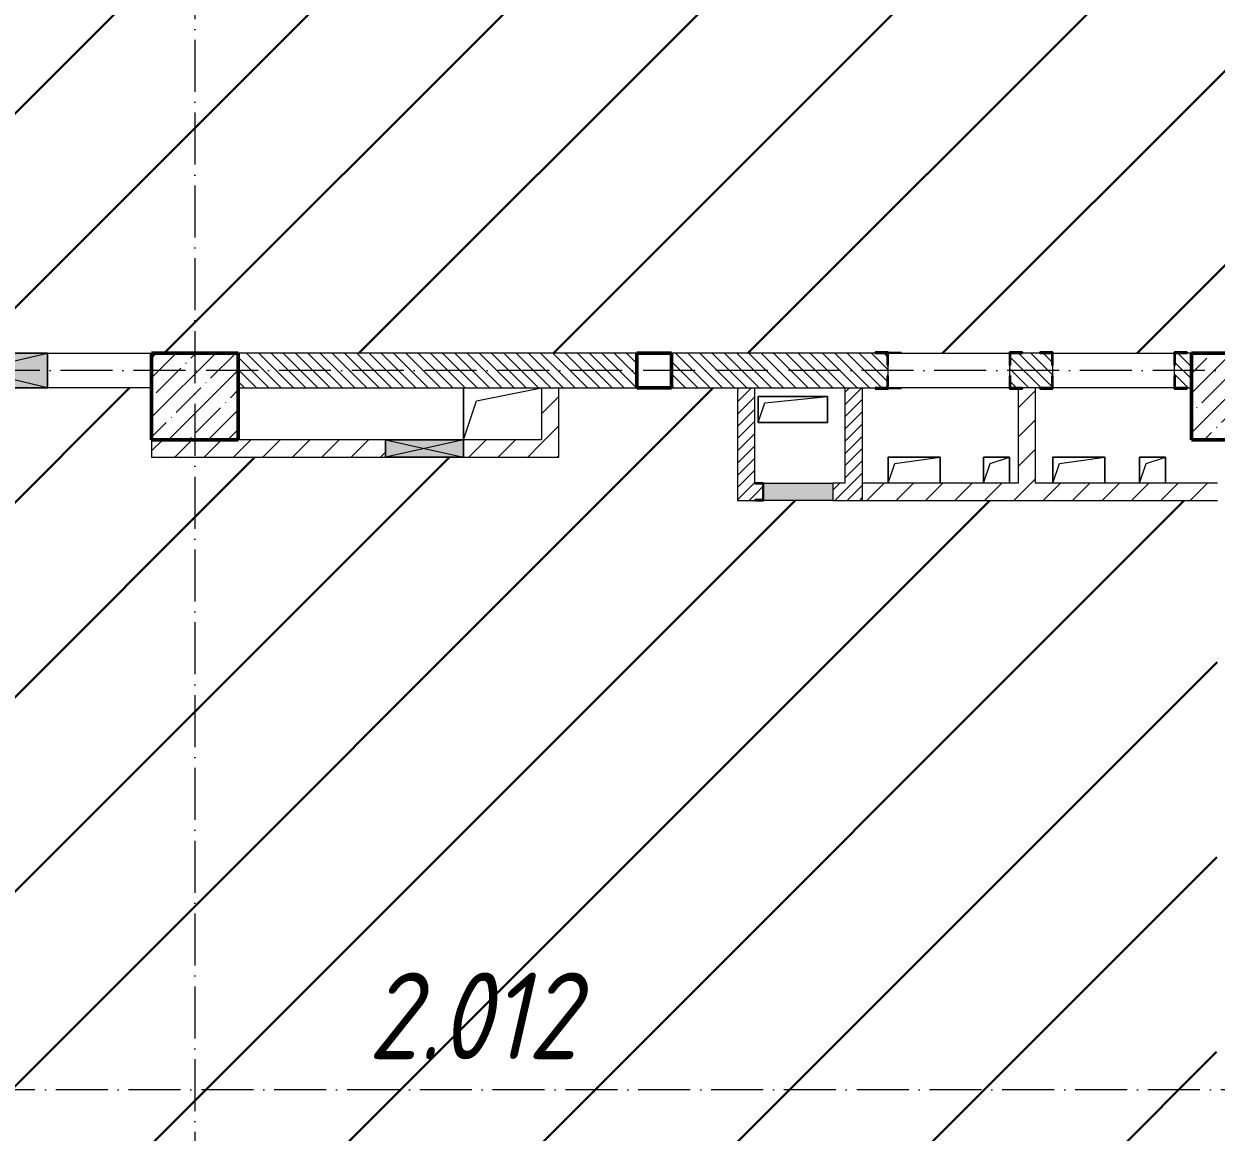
# Model space of a CAD drawing. Header units: millimetres. Extents: x -17017 to 628417, y -109036 to 199237.
# Drawn here: x 536531 to 543410, y 149471 to 155865 of the extents above; entities that cross this region are included whole.
import ezdxf

# ---------------------------------------------------------------- set-up
doc = ezdxf.new("R2010")
doc.units = ezdxf.units.MM
doc.linetypes.add('50_200_ШТРИХ_1Т_ш5_п1_п1_', pattern=[700, 500, -100, 0, -100])
for name, color, linetype, lineweight in [('3.1) ЖБ окна 1.2 м', 102, 'Continuous', 30), ('A-DETL-GENF-OTLN', 7, 'Continuous', 9), ('A-FLOR-____-OTLN', 7, 'Continuous', 9), ('A-GENM-____-MCUT', 7, 'Continuous', 25), ('A-GENM-____-OTLN', 7, 'Continuous', 9), ('A-GENM-____-OTLN-1', 7, 'Continuous', 25), ('A-GLAZ-____-OTLN', 7, 'Continuous', 9), ('A-WALL-____-MCUT', 7, 'Continuous', 13), ('A-WALL-____-PATT-1', 7, 'Continuous', 9), ('A-WALL-FNSH-MCUT-1', 7, 'Continuous', 9), ('I-WALL-____-OTLN', 7, 'Continuous', 9), ('S-COLS-____-MCUT', 7, 'Continuous', 50), ('S-COLS-____-OTLN', 7, 'Continuous', 9), ('S-GRID-____-OTLN-1', 7, '50_200_ШТРИХ_1Т_ш5_п1_п1_', 9), ('Марки помещений', 7, 'Continuous', 9), ('стяжа', 7, 'Continuous', 30)]:
    doc.layers.add(name, color=color, linetype=linetype, lineweight=lineweight)
doc.styles.add('ISOCPEUR_I_2', font='isocpeui.ttf', dxfattribs={"width": 0.85, "height": 2.3})
pattern_1 = [(45, (516567.8, 90784.41), (-35.35534, 35.35534), [])]
pattern_2 = [(45, (516567.8, 90784.41), (-84.85281, 84.85281), [])]
pattern_3 = [(45, (473308.1, 27070.75), (-561.266, 561.266), [])]

# ---------------------------------------------------------------- blocks, each defined once
blk = doc.blocks.new('BSC_Колонна _Прямоугольная - 500х500-V12-АР1_План отверстий 2 этажа в осях 1-64_Ю-ЯЯ')
at = {"layer": 'S-COLS-____-OTLN'}
h = blk.add_hatch(dxfattribs=at)
h.set_pattern_fill('FP_21', color=256, style=0, pattern_type=2)
h.set_pattern_definition([(45, (-26950, -62931.04), (-114.04925, 114.04925), []), (45, (-26835.95, -62931.04), (-114.04925, 114.04925), [201.613, -40.323, 3.353, -36.97])])
h.paths.add_polyline_path([(-250, -250), (250, -250), (250, 250), (-250, 250)], flags=0)
at = {"layer": 'S-COLS-____-MCUT'}
for p, q in [((250, 250), (-250, 250)), ((-250, 250), (-250, -250)), ((250, -250), (250, 250)), ((-250, -250), (250, -250))]:
    blk.add_line(p, q, dxfattribs=at)
blk = doc.blocks.new('BSC_Колонна _Прямоугольная - 500х500-V50-АР1_План отверстий 2 этажа в осях 1-64_Ю-ЯЯ')
at = {"layer": 'S-COLS-____-OTLN'}
h = blk.add_hatch(dxfattribs=at)
h.set_pattern_fill('FP_60', color=256, style=0, pattern_type=2)
h.set_pattern_definition([(45, (-20950, -62931.04), (-114.04925, 114.04925), []), (45, (-20835.95, -62931.04), (-114.04925, 114.04925), [201.613, -40.323, 3.353, -36.97])])
h.paths.add_polyline_path([(-250, -250), (250, -250), (250, 250), (-250, 250)], flags=0)
at = {"layer": 'S-COLS-____-MCUT'}
for p, q in [((250, 250), (-250, 250)), ((-250, 250), (-250, -250)), ((250, -250), (250, 250)), ((-250, -250), (250, -250))]:
    blk.add_line(p, q, dxfattribs=at)
blk = doc.blocks.new('Фахверк_СКБ_Уголок - 200_3960-28268576-АР1_План отверстий 2 этажа в осях 1-64_Ю-ЯЯ')
at = {"layer": 'A-GENM-____-MCUT'}
for p, q in [((200, 156), (125, 156)), ((125, 156), (125, 81)), ((131, 81), (131, 150)), ((131, 150), (200, 150)), ((200, 150), (200, 156)), ((125, 81), (131, 81)), ((131, 19), (125, 19)), ((125, 19), (125, -56)), ((131, -50), (131, 19)), ((125, -56), (200, -56)), ((200, -50), (131, -50)), ((200, -56), (200, -50))]:
    blk.add_line(p, q, dxfattribs=at)
blk = doc.blocks.new('154_Стойка_СКБ_Уголок - СМ-2180_200-28268025-АР1_План отверстий 2 этажа в осях 1-64_Ю-ЯЯ')
at = {"layer": 'A-GENM-____-MCUT'}
for p, q in [((125, 156), (125, 81)), ((200, 156), (125, 156)), ((131, 81), (131, 150)), ((131, 150), (200, 150)), ((200, 150), (200, 156)), ((125, 81), (131, 81)), ((131, 19), (125, 19)), ((125, 19), (125, -56)), ((131, -50), (131, 19)), ((125, -56), (200, -56)), ((200, -50), (131, -50)), ((200, -56), (200, -50))]:
    blk.add_line(p, q, dxfattribs=at)
blk = doc.blocks.new('Фахверк_СКБ_Уголок - 200_3960_зеркало-28268689-АР1_План отверстий 2 этажа в осях 1-64_Ю-ЯЯ')
at = {"layer": 'A-GENM-____-MCUT'}
for p, q in [((200, 156), (125, 156)), ((125, 156), (125, 81)), ((131, 81), (131, 150)), ((131, 150), (200, 150)), ((200, 150), (200, 156)), ((125, 81), (131, 81)), ((131, 19), (125, 19)), ((125, 19), (125, -56)), ((131, -50), (131, 19)), ((125, -56), (200, -56)), ((200, -50), (131, -50)), ((200, -56), (200, -50))]:
    blk.add_line(p, q, dxfattribs=at)
blk = doc.blocks.new('Стойка_Влож_Уголок_Опорный - Уголок-28213941-АР1_План отверстий 2 этажа в осях 1-64_Ю-ЯЯ')
at = {"layer": 'A-GENM-____-OTLN'}
for p, q in [((-212, -6), (-212, 0)), ((0, 0), (0, -6)), ((-212, -75), (-212, -6)), ((-212, -6), (-206, -6)), ((-6, -6), (0, -6)), ((0, -6), (0, -75)), ((-212, -75), (-206, -75)), ((-6, -75), (0, -75))]:
    blk.add_line(p, q, dxfattribs=at)
blk = doc.blocks.new('AR_Отверстие Ниша - Лючок-32403922-АР1_План отверстий 2 этажа в осях 1-64_Ю-ЯЯ')
at = {"layer": 'A-GLAZ-____-OTLN'}
blk.add_hatch(color=256, dxfattribs=at).paths.add_polyline_path([(-200, 50), (-200, -50), (200, -50), (200, 50)], flags=0)
for p, q in [((-200, 50), (200, 50)), ((-200, -50), (-200, 50)), ((200, -50), (-200, -50))]:
    blk.add_line(p, q, dxfattribs=at)
blk = doc.blocks.new('154_Фахверк_СКБ_Швеллер - Тип_100_3960_зеркало-29769493-АР1_План отверстий 2 этажа в осях 1-64_Ю-ЯЯ')
at = {"layer": 'A-GENM-____-MCUT'}
for p, q in [((175, 50), (125, 50)), ((125, 50), (125, -50)), ((128, 47), (175, 47)), ((128, -47), (128, 47)), ((175, 47), (175, 50)), ((125, -50), (175, -50)), ((175, -47), (128, -47)), ((175, -50), (175, -47))]:
    blk.add_line(p, q, dxfattribs=at)
blk = doc.blocks.new('AR_Отверстие прямоугольное _в плите_ - AR_Отверстие прямоугольное _в плите_-30229441-АР1_План отверстий 2 этажа в осях 1-64_Ю-ЯЯ')
at = {"layer": 'A-GENM-____-OTLN'}
for p, q in [((150, 75), (-150, 75)), ((-150, 75), (-150, -75)), ((-112.5, 37.5), (150, 75)), ((150, -75), (150, 75)), ((-150, -75), (-112.5, 37.5))]:
    blk.add_line(p, q, dxfattribs=at)
blk = doc.blocks.new('AR_Отверстие прямоугольное _в плите_ - AR_Отверстие прямоугольное _в плите_-30423627-АР1_План отверстий 2 этажа в осях 1-64_Ю-ЯЯ')
at = {"layer": 'A-GENM-____-OTLN'}
for p, q in [((75, 75), (-75, 75)), ((-75, 75), (-75, -75)), ((-37.5, 37.5), (75, 75)), ((75, -75), (75, 75)), ((-75, -75), (-37.5, 37.5))]:
    blk.add_line(p, q, dxfattribs=at)
blk = doc.blocks.new('AR_Отверстие прямоугольное _в плите_ - AR_Отверстие прямоугольное _в плите_-V155-АР1_План отверстий 2 этажа в осях 1-64_Ю-ЯЯ')
at = {"layer": 'A-GENM-____-OTLN'}
for p, q in [((200, 75), (-200, 75)), ((-200, 75), (-200, -75)), ((-162.5, 37.5), (200, 75)), ((200, -75), (200, 75)), ((-200, -75), (-162.5, 37.5)), ((-200, -75), (200, -75))]:
    blk.add_line(p, q, dxfattribs=at)
blk = doc.blocks.new('AR_Отверстие прямоугольное _в плите_ - AR_Отверстие прямоугольное _в плите_-V196-АР1_План отверстий 2 этажа в осях 1-64_Ю-ЯЯ')
at = {"layer": 'A-GENM-____-OTLN'}
for p, q in [((-225, 150), (-225, -150)), ((-150, 75), (225, 150)), ((-225, -150), (-150, 75))]:
    blk.add_line(p, q, dxfattribs=at)
blk = doc.blocks.new('BSC_Колонна _Прямоугольная1 - 200х200 _металл_-35201446-АР1_План отверстий 2 этажа в осях 1-64_Ю-ЯЯ')
at = {"layer": 'S-COLS-____-MCUT'}
for p, q in [((100, 100), (-100, 100)), ((-100, 100), (-100, -100)), ((100, -100), (100, 100)), ((-100, -100), (100, -100))]:
    blk.add_line(p, q, dxfattribs=at)
blk = doc.blocks.new('AR_Отверстие прямоугольное _в стене_ - AR_Отверстие прямоугольное _в стене__ОВ-36815002-АР1_План отверстий 2 этажа в осях 1-64_Ю-ЯЯ')
at = {"layer": 'A-GLAZ-____-OTLN'}
blk.add_hatch(color=256, dxfattribs=at).paths.add_polyline_path([(225, -50), (225, 50), (-225, 50), (-225, -50)], flags=0)
at = {"layer": 'A-DETL-GENF-OTLN'}
for p, q in [((-225, -50), (-225, 50)), ((-225, 50), (225, 50)), ((225, 50), (-225, -50)), ((-225, 50), (225, -50)), ((225, 50), (-225, 50)), ((-225, 50), (-225, -50)), ((225, 50), (225, -50)), ((225, -50), (225, 50)), ((225, -50), (-225, -50)), ((-225, -50), (225, -50))]:
    blk.add_line(p, q, dxfattribs=at)
blk = doc.blocks.new('AR_Отверстие прямоугольное _в стене_ - AR_Отверстие прямоугольное _в стене__ОВ-36798040-АР1_План отверстий 2 этажа в осях 1-64_Ю-ЯЯ')
at = {"layer": 'A-GLAZ-____-OTLN'}
blk.add_hatch(color=256, dxfattribs=at).paths.add_polyline_path([(425, -100), (425, 100), (-425, 100), (-425, -100)], flags=0)
at = {"layer": 'A-DETL-GENF-OTLN'}
for p, q in [((-425, -100), (-425, 100)), ((-425, 100), (425, 100)), ((425, 100), (-425, -100)), ((-425, 100), (425, -100)), ((425, 100), (-425, 100)), ((-425, 100), (-425, -100)), ((425, 100), (425, -100)), ((425, -100), (425, 100)), ((425, -100), (-425, -100)), ((-425, -100), (425, -100))]:
    blk.add_line(p, q, dxfattribs=at)
blk = doc.blocks.new('2этаж')
at = {"layer": 'S-GRID-____-OTLN-1', "color": 251, "ltscale": 0.6, "true_color": 0x636466}
for p, q in [((5358.3, 549630.9), (5358.3, 511907.5)), ((88482.7, 522097), (-20260.4, 522097)), ((59888.4, 517947), (-20260.4, 517947))]:
    blk.add_line(p, q, dxfattribs=at)

msp = doc.modelspace()

# ---------------------------------------------------------------- hatches: boundary and pattern name
at = {"layer": 'A-WALL-____-PATT-1'}
h = msp.add_hatch(dxfattribs=at)
h.set_pattern_fill('FP_6', color=256, style=0, pattern_type=2)
h.set_pattern_definition([(135, (516567.8, 90784.41), (-35.35534, -35.35534), [])])
h.paths.add_polyline_path([(543173.8, 153765.5), (543267.8, 153765.5), (543267.8, 153965.5), (543173.8, 153965.5), (543173.8, 153896.5), (543167.8, 153896.5), (543167.8, 153834.5), (543173.8, 153834.5)], flags=0)
h.paths.add_polyline_path([(540267.8, 153765.5), (541511.8, 153765.5), (541511.8, 153834.5), (541517.8, 153834.5), (541517.8, 153896.5), (541511.8, 153896.5), (541511.8, 153965.5), (540267.8, 153965.5), (540267.8, 153791.8)], flags=0)
h.paths.add_polyline_path([(540067.8, 153765.5), (540067.8, 153965.5), (537767.8, 153965.5), (537767.8, 153765.5), (539530.1, 153765.5)], flags=0)
h.paths.add_polyline_path([(542267.8, 153765.5), (542461.8, 153765.5), (542461.8, 153834.5), (542467.8, 153834.5), (542467.8, 153896.5), (542461.8, 153896.5), (542461.8, 153965.5), (542223.8, 153965.5), (542223.8, 153896.5), (542217.8, 153896.5), (542217.8, 153834.5), (542223.8, 153834.5), (542223.8, 153765.5)], flags=0)
h = msp.add_hatch(dxfattribs=at)
h.set_pattern_fill('FP_4', color=256, style=0, pattern_type=2)
h.set_pattern_definition(pattern_2)
h.paths.add_polyline_path([(539530.1, 153365.5), (539617.8, 153365.5), (539617.8, 153765.5), (539517.8, 153765.5), (539517.8, 153365.5)], flags=0)
h = msp.add_hatch(dxfattribs=at)
h.set_pattern_fill('FP_5', color=256, style=0, pattern_type=2)
h.set_pattern_definition(pattern_1)
h.paths.add_polyline_path([(540747.8, 153115.5), (540747.8, 153765.5), (540647.8, 153765.5), (540647.8, 153115.5)], flags=0)
h = msp.add_hatch(dxfattribs=at)
h.set_pattern_fill('FP_5', color=256, style=0, pattern_type=2)
h.set_pattern_definition(pattern_1)
h.paths.add_polyline_path([(541297.6, 153115.5), (541367.8, 153115.5), (541367.8, 153765.5), (541267.8, 153765.5), (541267.8, 153115.5)], flags=0)
h = msp.add_hatch(dxfattribs=at)
h.set_pattern_fill('FP_4', color=256, style=0, pattern_type=2)
h.set_pattern_definition(pattern_2)
h.paths.add_polyline_path([(542292.8, 153215.5), (542367.8, 153215.5), (542367.8, 153765.5), (542292.8, 153765.5), (542292.8, 153759.5), (542267.8, 153759.5), (542267.8, 153215.5)], flags=0)
h = msp.add_hatch(dxfattribs=at)
h.set_pattern_fill('FP_4', color=256, style=0, pattern_type=2)
h.set_pattern_definition(pattern_2)
h.paths.add_polyline_path([(539517.8, 153365.5), (539517.8, 153465.5), (539067.8, 153465.5), (539067.8, 153365.5)], flags=0)
h.paths.add_polyline_path([(538617.8, 153365.5), (538617.8, 153465.5), (537267.8, 153465.5), (537267.8, 153365.5), (537767.8, 153365.5)], flags=0)
h = msp.add_hatch(dxfattribs=at)
h.set_pattern_fill('FP_5', color=256, style=0, pattern_type=2)
h.set_pattern_definition(pattern_1)
h.paths.add_polyline_path([(541267.8, 153115.5), (541267.8, 153215.5), (541197.8, 153215.5), (541197.8, 153115.5)], flags=0)
h.paths.add_polyline_path([(540747.8, 153118.5), (540794.8, 153118.5), (540794.8, 153212.5), (540747.8, 153212.5), (540747.8, 153165.5)], flags=0)
h = msp.add_hatch(dxfattribs=at)
h.set_pattern_fill('FP_4', color=256, style=0, pattern_type=2)
h.set_pattern_definition(pattern_2)
h.paths.add_polyline_path([(543417.8, 153115.5), (543417.8, 153215.5), (541367.8, 153215.5), (541367.8, 153115.5), (543065.1, 153115.5)], flags=0)
at = {"layer": 'стяжа'}
h = msp.add_hatch(dxfattribs=at)
h.set_pattern_fill('ANSI31', color=5, scale=250)
h.set_pattern_definition(pattern_3)
h.paths.add_polyline_path([(522117.8, 167415.5), (523943.5, 167415.5), (523943.5, 157815.5), (522117.8, 157815.5)])
h.paths.add_polyline_path([(519017.8, 157815.5), (524167.8, 157815.5), (524167.8, 152815.5), (519017.8, 152815.5)])
h.paths.add_polyline_path([(561767.8, 158315.5), (524167.8, 158315.5), (524167.8, 153965.5), (561767.8, 153965.5)])
h = msp.add_hatch(dxfattribs=at)
h.set_pattern_fill('ANSI31', color=5, scale=250)
h.set_pattern_definition(pattern_3)
h.paths.add_polyline_path([(518817.8, 155190.5), (518811.8, 155190.5), (518811.8, 155265.5), (518811.8, 155271.5), (518811.8, 155340.5), (518817.8, 155565.5), (518817.8, 155865.5), (518817.8, 156340.5), (518811.8, 156340.5), (518811.8, 156409.5), (518811.8, 156415.5), (518811.8, 156490.5), (518817.8, 157865.5), (518517.8, 157865.5), (518017.8, 157865.5), (518017.8, 157965.5), (518017.8, 158215.5), (517918.9, 158215.5), (517918.9, 158015.5), (517818.9, 158015.5), (517818.9, 158215.5), (514617.8, 158215.5), (514617.8, 157965.5), (514467.8, 157965.5), (514467.8, 157665.5), (514373.8, 157665.5), (514373.8, 157565.5), (514367.8, 155765.5), (514373.8, 155765.5), (514373.8, 155690.5), (514370.6, 155165.5), (514467.8, 155165.5), (514467.8, 154965.5), (514367.8, 154965.5), (514367.8, 154690.5), (514373.8, 154690.5), (514373.8, 154615.5), (514367.8, 152815.5), (514617.8, 152815.5), (518817.8, 152815.5)])
h.paths.add_polyline_path([(521467.8, 150165.5), (521467.8, 151065.5), (521467.8, 151365.5), (521467.8, 151665.5), (521467.8, 152615.5), (521092.8, 152615.5), (521092.8, 152609.5), (521017.8, 152609.5), (519317.8, 152611), (519317.8, 152609.5), (519242.8, 152609.5), (514617.8, 152615.5), (514617.8, 152315.5), (514468.8, 152315.5), (514467.8, 152315.1), (514467.8, 152115.1), (514367.8, 152115.1), (514367.8, 151840.5), (514373.8, 151840.5), (514373.8, 151765.5), (514367.8, 149965.5), (514617.8, 149965.5), (514617.8, 149465.5), (514468.8, 149465.5), (514467.8, 149465.1), (514467.8, 149265.1), (514367.8, 149265.1), (514367.8, 148840.5), (514373.8, 148840.5), (514373.8, 148765.5), (514367.8, 146965.5), (514373.8, 146965.5), (514373.8, 146890.5), (514367.8, 146465.5), (514617.8, 146465.5), (514617.8, 146215.5), (518967.8, 146215.5), (518967.8, 148815.5), (518967.8, 148865.5), (519067.8, 148865.5), (519067.8, 148815.5), (519067.8, 146215.5), (521717.8, 146215.5), (521717.8, 148665.5), (521467.8, 148665.5), (521467.8, 148765.5), (521467.8, 148815.5), (521467.8, 149315.5)])
h.paths.add_polyline_path([(534417.8, 149890.5), (534411.8, 149890.5), (534411.8, 149965.5), (534417.8, 153465.5), (534267.8, 153465.5), (534267.8, 153765.5), (534142.8, 153765.5), (534142.8, 153759.5), (534067.8, 153759.5), (532992.8, 153765.1), (532992.8, 153759.5), (532923.8, 153759.5), (532917.8, 153759.5), (532842.8, 153759.5), (532477.8, 153761.5), (532477.8, 153565.5), (532477.8, 153365.5), (532477.8, 153165.5), (532477.8, 152265.5), (532477.8, 152215.5), (532477.8, 150495.5), (533167.8, 150495.5), (533217.8, 150495.5), (533217.8, 150395.5), (533167.8, 150395.5), (530667.8, 150395.5), (530317.8, 150395.5), (530317.8, 149040.5), (530317.8, 148840.5), (530317.8, 148295.5), (530317.8, 148245.5), (530317.8, 147319.5), (530323.8, 147319.5), (530323.8, 146971.5), (530317.8, 146215.5), (532842.8, 146215.5), (532842.8, 146221.5), (532917.8, 146221.5), (533917.8, 146215.5), (533917.8, 146221.5), (533992.8, 146221.5), (534067.8, 146219.8), (534067.8, 146315.5), (534267.8, 146315.5), (534267.8, 146465.5), (534417.8, 146465.5)])
h.paths.add_polyline_path([(531937.8, 148515.5), (531937.8, 148315.5), (531737.8, 148315.5), (531737.8, 148515.5)], flags=16)
h.paths.add_polyline_path([(531572.8, 149240.5), (531552.8, 149240.5), (531552.8, 149390.5), (530352.8, 149390.5), (530352.8, 149410.5), (531552.8, 149410.5), (531552.8, 149560.5), (531572.8, 149560.5)], flags=16)
h.paths.add_polyline_path([(531572.8, 148590.5), (531572.8, 148270.5), (531552.8, 148270.5), (531552.8, 148420.5), (530352.8, 148420.5), (530352.8, 148440.5), (531552.8, 148440.5), (531552.8, 148590.5)], flags=16)
h.paths.add_polyline_path([(531572.8, 150210.5), (531552.8, 150210.5), (531552.8, 150360.5), (531572.8, 150360.5)], flags=16)
h.paths.add_polyline_path([(531572.8, 147620.5), (531572.8, 147300.5), (531552.8, 147300.5), (531552.8, 147450.5), (530352.8, 147450.5), (530352.8, 147470.5), (531552.8, 147470.5), (531552.8, 147620.5)], flags=16)
h.paths.add_polyline_path([(531572.8, 146650.5), (531572.8, 146250.5), (531552.8, 146250.5), (531552.8, 146650.5)], flags=16)
h.paths.add_polyline_path([(532747.8, 153365.5), (532547.8, 153365.5), (532547.8, 153565.5), (532747.8, 153565.5)], flags=16)
h.paths.add_polyline_path([(532047.8, 153265.5), (531647.8, 153265.5), (531647.8, 153365.5), (531647.8, 153759.5), (531547.8, 153759.5), (531541.8, 153759.5), (531472.8, 153759.5), (530622.8, 153765), (530622.8, 153759.5), (530553.8, 153759.5), (530547.8, 153759.5), (530472.8, 153759.5), (530317.8, 153761), (530317.8, 150945.5), (530667.8, 150945.5), (530717.8, 150945.5), (531217.8, 150945.5), (532047.8, 150945.5)], flags=17)
h.paths.add_polyline_path([(541197.8, 153115.5), (540797.8, 153115.5), (540747.8, 153115.5), (540647.8, 153115.5), (540647.8, 153765.5), (540267.8, 153765.5), (540067.8, 153765.5), (539617.8, 153765.5), (539617.8, 153365.5), (539067.8, 153365.5), (538617.8, 153365.5), (537267.8, 153365.5), (537267.8, 153465.5), (537267.8, 153765.5), (536667.8, 153765.5), (535817.8, 153765.5), (535642.8, 153765.5), (535642.8, 153759.5), (535573.8, 153759.5), (535567.8, 153759.5), (535492.8, 153759.5), (535267.8, 153761.3), (535267.8, 153265.5), (534617.8, 153265.5), (534617.8, 149965.5), (534623.8, 149965.5), (534623.8, 149890.5), (534617.8, 146465.5), (534767.8, 146465.5), (534767.8, 146315.5), (534967.8, 146315.5), (534967.8, 146215.5), (535042.8, 146215.5), (535042.8, 146221.5), (535117.8, 146221.5), (536917.8, 146215.5), (536917.8, 146221.5), (536992.8, 146221.5), (537267.8, 146215.5), (537267.8, 146465.5), (537767.8, 146465.5), (537767.8, 146315.5), (537967.8, 146315.5), (537967.8, 146215.5), (538042.8, 146215.5), (538042.8, 146221.5), (538117.8, 146221.5), (539917.8, 146215.5), (539917.8, 146221.5), (539992.8, 146221.5), (541042.8, 146215.5), (541042.8, 146221.5), (541117.8, 146221.5), (542917.8, 146215.5), (542917.8, 146221.5), (542992.8, 146221.5), (543067.8, 146219.8), (543067.8, 146315.5), (543267.8, 146315.5), (543267.8, 146465.5), (543417.8, 146465.5), (543417.8, 149890.5), (543411.8, 149890.5), (543411.8, 149965.5), (543417.2, 153115.5)])
h.paths.add_polyline_path([(551717.8, 153365.5), (551717.8, 153759.5), (551617.8, 153759.5), (551611.8, 153759.5), (551542.8, 153759.5), (550792.8, 153764.9), (550792.8, 153759.5), (550723.8, 153759.5), (550717.8, 153759.5), (550642.8, 153759.5), (550567.8, 153760.1), (550567.8, 153365.5), (549167.8, 153365.5), (549167.8, 153765.5), (548942.8, 153765.5), (548942.8, 153759.5), (548867.8, 153759.5), (548861.8, 153759.5), (548792.8, 153759.5), (548417.8, 153765.5), (547567.8, 153765.5), (547167.8, 153765.5), (547167.8, 153759.5), (547092.8, 153759.5), (546767.8, 153765.5), (546767.8, 153465.5), (546767.8, 153065.5), (543617.8, 153065.5), (543617.8, 149965.5), (543623.8, 149965.5), (543623.8, 149890.5), (543617.8, 146465.5), (543767.8, 146465.5), (543767.8, 146315.5), (543967.8, 146315.5), (543967.8, 146215.5), (544042.8, 146215.5), (544042.8, 146221.5), (544117.8, 146221.5), (545917.8, 146215.5), (545917.8, 146221.5), (545992.8, 146221.5), (546267.8, 146215.5), (546267.8, 146465.5), (546767.8, 146465.5), (546767.8, 146315.5), (546967.8, 146315.5), (546967.8, 146215.5), (547042.8, 146215.5), (547042.8, 146221.5), (547117.8, 146221.5), (548917.8, 146215.5), (548917.8, 146221.5), (548992.8, 146221.5), (550042.8, 146215.5), (550042.8, 146221.5), (550117.8, 146221.5), (551917.8, 146215.5), (551917.8, 146221.5), (551992.8, 146221.5), (552067.8, 146219.8), (552067.8, 146315.5), (552267.8, 146315.5), (552267.8, 146465.5), (552567.8, 146465.5), (552567.8, 149890.5), (552561.8, 149890.5), (552561.8, 149965.5), (552567.6, 153365.5)])
h.paths.add_polyline_path([(561567.8, 153465.5), (561267.8, 153465.5), (561267.8, 153715.5), (560867.8, 153715.5), (559067.8, 153715.5), (558617.8, 153715.5), (558617.8, 153315.5), (558517.8, 153315.5), (558467.8, 153315.5), (558017.8, 153315.5), (557467.8, 153315.5), (557467.8, 153715.5), (556767.8, 153715.5), (556767.8, 153315.5), (556617.8, 153315.5), (556567.8, 153315.5), (556167.8, 153315.5), (555267.8, 153315.5), (555267.8, 153465.5), (555267.8, 153765.5), (554942.8, 153765.5), (554942.8, 153759.5), (554867.8, 153759.5), (554861.8, 153759.5), (554792.8, 153759.5), (554442.8, 153765.5), (553592.8, 153765.5), (553167.8, 153765.5), (553167.8, 153759.5), (553092.8, 153759.5), (552767.8, 153765.5), (552767.8, 153465.5), (552767.8, 149965.5), (552773.8, 149965.5), (552773.8, 149890.5), (552767.8, 146465.5), (552767.8, 146315.5), (552967.8, 146315.5), (552967.8, 146215.5), (553042.8, 146215.5), (553042.8, 146221.5), (553117.8, 146221.5), (554917.8, 146215.5), (554917.8, 146221.5), (554992.8, 146221.5), (555267.8, 146215.5), (555267.8, 146465.5), (555767.8, 146465.5), (555767.8, 146315.5), (555967.8, 146315.5), (555967.8, 146215.5), (556042.8, 146215.5), (556042.8, 146221.5), (556117.8, 146221.5), (557917.8, 146215.5), (557917.8, 146221.5), (557992.8, 146221.5), (559042.8, 146215.5), (559042.8, 146221.5), (559117.8, 146221.5), (560917.8, 146215.5), (560917.8, 146221.5), (560992.8, 146221.5), (561067.8, 146219.8), (561067.8, 146315.5), (561267.8, 146315.5), (561267.8, 146465.5), (561567.8, 146465.5), (561567.8, 149890.5), (561561.8, 149890.5), (561561.8, 149965.5)])
h.paths.add_polyline_path([(570417.8, 151965.5), (570417.8, 152065.5), (570417.8, 152115.5), (570417.8, 152565.5), (570417.8, 153115.5), (566817.8, 153115.5), (566417.8, 153115.5), (566367.8, 153115.5), (566217.8, 153115.5), (566217.8, 153765.5), (565317.8, 153765.5), (565317.8, 153465.5), (564817.8, 153465.5), (564817.8, 153765.5), (564492.8, 153765.5), (564492.8, 153759.5), (564417.8, 153759.5), (564411.8, 153759.5), (564342.8, 153759.5), (564002.8, 153765.5), (563152.8, 153765.5), (562717.8, 153765.5), (562717.8, 153759.5), (562642.8, 153759.5), (562317.8, 153765.5), (562317.8, 153465.5), (562067.8, 153465.5), (562067.8, 146465.5), (562317.8, 146465.5), (562317.8, 146315.5), (562517.8, 146315.5), (562517.8, 146215.5), (562592.8, 146215.5), (562592.8, 146221.5), (562667.8, 146221.5), (564467.8, 146215.5), (564467.8, 146221.5), (564542.8, 146221.5), (564817.8, 146215.5), (564817.8, 146465.5), (565317.8, 146465.5), (565317.8, 146315.5), (565517.8, 146315.5), (565517.8, 146215.5), (565592.8, 146215.5), (565592.8, 146221.5), (565667.8, 146221.5), (567467.8, 146215.5), (567467.8, 146221.5), (567542.8, 146221.5), (568592.8, 146215.5), (568592.8, 146221.5), (568667.8, 146221.5), (570467.8, 146215.5), (570467.8, 146221.5), (570542.8, 146221.5), (570617.8, 146219.8), (570617.8, 146315.5), (570817.8, 146315.5), (570817.8, 146465.5), (570967.8, 146465.5), (570967.8, 149890.5), (570961.8, 149890.5), (570961.8, 149965.5), (570965.2, 151965.5)])
h.paths.add_polyline_path([(579817.8, 153015.5), (579817.8, 153265.5), (579817.8, 153465.5), (579817.8, 153765.5), (578992.8, 153765.5), (578992.8, 153759.5), (578917.8, 153759.5), (577192.8, 153765.2), (577192.8, 153759.5), (577123.8, 153759.5), (577117.8, 153759.5), (577042.8, 153759.5), (576317.8, 153762), (576317.8, 153265.5), (576217.8, 153265.5), (576167.8, 153265.5), (575717.8, 153265.5), (573817.8, 153265.5), (573817.8, 153465.5), (573817.8, 153765.5), (573492.8, 153765.5), (573492.8, 153759.5), (573417.8, 153759.5), (573411.8, 153759.5), (573342.8, 153759.5), (572917.8, 153765.5), (572067.8, 153765.5), (571717.8, 153765.5), (571717.8, 153759.5), (571642.8, 153759.5), (571317.8, 153765.5), (571317.8, 153465.5), (571167.8, 153465.5), (571167.8, 149965.5), (571173.8, 149965.5), (571173.8, 149890.5), (571167.8, 146465.5), (571317.8, 146465.5), (571317.8, 146315.5), (571517.8, 146315.5), (571517.8, 146215.5), (571592.8, 146215.5), (571592.8, 146221.5), (571667.8, 146221.5), (573467.8, 146215.5), (573467.8, 146221.5), (573542.8, 146221.5), (573617.8, 146219.8), (573617.8, 146315.5), (573817.8, 146315.5), (573817.8, 146465.5), (574317.8, 146465.5), (574317.8, 146315.5), (574517.8, 146315.5), (574517.8, 146215.5), (574592.8, 146215.5), (574592.8, 146221.5), (574667.8, 146221.5), (576467.8, 146215.5), (576467.8, 146221.5), (576542.8, 146221.5), (577592.8, 146215.5), (577592.8, 146221.5), (577667.8, 146221.5), (579467.8, 146215.5), (579467.8, 146221.5), (579542.8, 146221.5), (579817.8, 146215.5), (579817.8, 146465.5)])
h.paths.add_polyline_path([(582797.8, 153326.5), (582791.8, 153326.5), (582791.8, 153674.5), (582797.8, 153765.5), (582142.8, 153765.5), (582142.8, 153759.5), (582067.8, 153759.5), (582061.8, 153759.5), (581992.8, 153759.5), (581892.8, 153765.5), (581642.8, 153765.5), (580992.8, 153765.5), (580992.8, 153759.5), (580923.8, 153759.5), (580917.8, 153759.5), (580842.8, 153759.5), (580517.8, 153763.2), (580517.8, 153265.5), (580517.8, 153065.5), (580517.8, 153015.5), (580517.8, 152615.5), (580517.8, 152265.5), (580067.8, 152265.5), (580067.8, 148165.5), (580467.8, 148165.5), (580467.8, 148065.5), (580467.8, 147565.5), (580467.8, 147465.5), (580067.8, 147465.5), (580067.8, 146465.5), (580317.8, 146465.5), (580317.8, 146415.5), (580417.8, 146415.5), (580417.8, 146215.5), (580492.8, 146215.5), (580492.8, 146221.5), (580567.8, 146221.5), (581567.8, 146215.5), (581567.8, 146221.5), (581642.8, 146221.5), (582797.8, 146215.5), (582797.8, 146291.5), (582791.8, 146291.5), (582791.8, 146639.5), (582797.8, 148145.5), (582797.8, 148345.5), (582797.8, 148765.5), (582797.8, 148815.5), (582797.8, 149781.5), (582791.8, 149781.5), (582791.8, 150229.5), (582797.4, 150611.5), (582791.8, 150611.5), (582791.8, 151159.5), (582797.8, 151365.5), (581897.8, 151365.5), (581647.8, 151365.5), (581517.8, 151365.5), (581467.8, 151365.5), (581467.8, 151465.5), (581517.8, 151465.5), (581647.8, 151465.5), (581897.8, 151465.5), (582797.8, 151465.5)])
h.paths.add_polyline_path([(581562.8, 151330.5), (581562.8, 151230.5), (581542.8, 151230.5), (581542.8, 151330.5)], flags=16)
h.paths.add_polyline_path([(580867.8, 153065.5), (580667.8, 153065.5), (580667.8, 153265.5), (580867.8, 153265.5)], flags=16)
h.paths.add_polyline_path([(581562.8, 150580.5), (581562.8, 150480.5), (582762.8, 150480.5), (582762.8, 150460.5), (581562.8, 150460.5), (581562.8, 150360.5), (581542.8, 150360.5), (581542.8, 150580.5)], flags=16)
h.paths.add_polyline_path([(581562.8, 149710.5), (581562.8, 149610.5), (582762.8, 149610.5), (582762.8, 149590.5), (581562.8, 149590.5), (581562.8, 149490.5), (581542.8, 149490.5), (581542.8, 149710.5)], flags=16)
h.paths.add_polyline_path([(581562.8, 148840.5), (581562.8, 148740.5), (582762.8, 148740.5), (582762.8, 148720.5), (581542.8, 148720.5), (581542.8, 148840.5)], flags=16)
h.paths.add_polyline_path([(582367.8, 148345.2), (582567.8, 148345.2), (582567.8, 148145.2), (582367.8, 148145.2)], flags=16)

# ---------------------------------------------------------------- linework, layer by layer
at = {"layer": 'A-FLOR-____-OTLN'}
for p, q in [((539067.8, 153465.5), (539067.8, 153765.5)), ((540767.8, 153715.5), (541167.8, 153715.5)), ((540767.8, 153565.5), (540767.8, 153715.5)), ((541167.8, 153715.5), (541167.8, 153565.5)), ((541167.8, 153565.5), (540767.8, 153565.5)), ((541517.8, 153365.5), (541817.8, 153365.5)), ((541517.8, 153215.5), (541517.8, 153365.5)), ((541817.8, 153365.5), (541817.8, 153215.5)), ((542067.8, 153365.5), (542217.8, 153365.5)), ((542067.8, 153215.5), (542067.8, 153365.5)), ((542217.8, 153365.5), (542217.8, 153215.5)), ((542467.8, 153365.5), (542767.8, 153365.5)), ((542467.8, 153215.5), (542467.8, 153365.5)), ((542767.8, 153365.5), (542767.8, 153215.5)), ((542967.8, 153365.5), (543117.8, 153365.5)), ((542967.8, 153215.5), (542967.8, 153365.5)), ((543117.8, 153365.5), (543117.8, 153215.5))]:
    msp.add_line(p, q, dxfattribs=at)
at = {"layer": 'A-WALL-____-MCUT'}
for p, q in [((540067.8, 153965.5), (537767.8, 153965.5)), ((541442.8, 153965.5), (540267.8, 153965.5)), ((542392.8, 153965.5), (542292.8, 153965.5)), ((543267.8, 153965.5), (543242.8, 153965.5)), ((541517.8, 153834.5), (541517.8, 153896.5)), ((542217.8, 153896.5), (542217.8, 153834.5)), ((542467.8, 153834.5), (542467.8, 153896.5)), ((543167.8, 153896.5), (543167.8, 153834.5)), ((537767.8, 153765.5), (540067.8, 153765.5)), ((540267.8, 153765.5), (541442.8, 153765.5)), ((542392.8, 153765.5), (542292.8, 153765.5)), ((543242.8, 153765.5), (543267.8, 153765.5))]:
    msp.add_line(p, q, dxfattribs=at)
at = {"layer": 'A-WALL-FNSH-MCUT-1'}
for p, q in [((539517.8, 153765.5), (539517.8, 153465.5)), ((539617.8, 153365.5), (539617.8, 153765.5)), ((540647.8, 153765.5), (540647.8, 153115.5)), ((540747.8, 153215.5), (540747.8, 153765.5)), ((541267.8, 153765.5), (541267.8, 153215.5)), ((541367.8, 153765.5), (541367.8, 153115.5)), ((542267.8, 153759.5), (542267.8, 153215.5)), ((542367.8, 153215.5), (542367.8, 153765.5)), ((537267.8, 153465.5), (537267.8, 153365.5)), ((538617.8, 153465.5), (537767.8, 153465.5)), ((539517.8, 153465.5), (539067.8, 153465.5)), ((537267.8, 153365.5), (538617.8, 153365.5)), ((539067.8, 153365.5), (539617.8, 153365.5)), ((541267.8, 153215.5), (541197.8, 153215.5)), ((542267.8, 153215.5), (541367.8, 153215.5)), ((543417.8, 153215.5), (542367.8, 153215.5)), ((540647.8, 153115.5), (540747.8, 153115.5)), ((541197.8, 153115.5), (543417.8, 153115.5))]:
    msp.add_line(p, q, dxfattribs=at)
at = {"layer": 'I-WALL-____-OTLN'}
for p, q in [((536667.8, 153965.5), (537267.8, 153965.5)), ((541517.8, 153965.5), (542217.8, 153965.5)), ((542467.8, 153965.5), (543167.8, 153965.5)), ((537267.8, 153765.5), (536667.8, 153765.5)), ((542217.8, 153765.5), (541517.8, 153765.5)), ((543167.8, 153765.5), (542467.8, 153765.5))]:
    msp.add_line(p, q, dxfattribs=at)

# ---------------------------------------------------------------- block references
at = {"layer": '3.1) ЖБ окна 1.2 м'}
msp.add_blockref('2этаж', (532159.5, -368231.5), dxfattribs=at)
at = {"layer": 'A-GENM-____-OTLN', "rotation": 89.99999999999955}
msp.add_blockref('Стойка_Влож_Уголок_Опорный - Уголок-28213941-АР1_План отверстий 2 этажа в осях 1-64_Ю-ЯЯ', (541517.8, 153971.5), dxfattribs=at)
at = {"layer": 'A-GENM-____-OTLN'}
for name, p in [('AR_Отверстие прямоугольное _в плите_ - AR_Отверстие прямоугольное _в плите_-V196-АР1_План отверстий 2 этажа в осях 1-64_Ю-ЯЯ', (539292.8, 153615.5)), ('AR_Отверстие прямоугольное _в плите_ - AR_Отверстие прямоугольное _в плите_-V155-АР1_План отверстий 2 этажа в осях 1-64_Ю-ЯЯ', (540967.8, 153640.5)), ('AR_Отверстие прямоугольное _в плите_ - AR_Отверстие прямоугольное _в плите_-30229441-АР1_План отверстий 2 этажа в осях 1-64_Ю-ЯЯ', (541667.8, 153290.5)), ('AR_Отверстие прямоугольное _в плите_ - AR_Отверстие прямоугольное _в плите_-30423627-АР1_План отверстий 2 этажа в осях 1-64_Ю-ЯЯ', (542142.8, 153290.5)), ('AR_Отверстие прямоугольное _в плите_ - AR_Отверстие прямоугольное _в плите_-30229441-АР1_План отверстий 2 этажа в осях 1-64_Ю-ЯЯ', (542617.8, 153290.5)), ('AR_Отверстие прямоугольное _в плите_ - AR_Отверстие прямоугольное _в плите_-30423627-АР1_План отверстий 2 этажа в осях 1-64_Ю-ЯЯ', (543042.8, 153290.5))]:
    msp.add_blockref(name, p, dxfattribs=at)
at = {"layer": 'A-GENM-____-OTLN-1', "rotation": 180}
for name, p in [('154_Стойка_СКБ_Уголок - СМ-2180_200-28268025-АР1_План отверстий 2 этажа в осях 1-64_Ю-ЯЯ', (541642.8, 153915.5)), ('Фахверк_СКБ_Уголок - 200_3960-28268576-АР1_План отверстий 2 этажа в осях 1-64_Ю-ЯЯ', (542592.8, 153915.5)), ('154_Фахверк_СКБ_Швеллер - Тип_100_3960_зеркало-29769493-АР1_План отверстий 2 этажа в осях 1-64_Ю-ЯЯ', (540922.8, 153165.5))]:
    msp.add_blockref(name, p, dxfattribs=at)
at = {"layer": 'A-GENM-____-OTLN-1'}
for p in [(542092.8, 153815.5), (543042.8, 153815.5)]:
    msp.add_blockref('Фахверк_СКБ_Уголок - 200_3960_зеркало-28268689-АР1_План отверстий 2 этажа в осях 1-64_Ю-ЯЯ', p, dxfattribs=at)
at = {"layer": 'A-GLAZ-____-OTLN', "rotation": 180}
for name, p in [('AR_Отверстие прямоугольное _в стене_ - AR_Отверстие прямоугольное _в стене__ОВ-36798040-АР1_План отверстий 2 этажа в осях 1-64_Ю-ЯЯ', (536242.8, 153865.5)), ('AR_Отверстие Ниша - Лючок-32403922-АР1_План отверстий 2 этажа в осях 1-64_Ю-ЯЯ', (540997.8, 153165.5))]:
    msp.add_blockref(name, p, dxfattribs=at)
at = {"layer": 'A-GLAZ-____-OTLN'}
msp.add_blockref('AR_Отверстие прямоугольное _в стене_ - AR_Отверстие прямоугольное _в стене__ОВ-36815002-АР1_План отверстий 2 этажа в осях 1-64_Ю-ЯЯ', (538842.8, 153415.5), dxfattribs=at)
at = {"layer": 'S-COLS-____-OTLN'}
for name, p in [('BSC_Колонна _Прямоугольная - 500х500-V50-АР1_План отверстий 2 этажа в осях 1-64_Ю-ЯЯ', (537517.8, 153715.5)), ('BSC_Колонна _Прямоугольная - 500х500-V12-АР1_План отверстий 2 этажа в осях 1-64_Ю-ЯЯ', (543517.8, 153715.5))]:
    msp.add_blockref(name, p, dxfattribs=at)
at = {"layer": 'S-COLS-____-OTLN', "rotation": 270.0000000000001}
msp.add_blockref('BSC_Колонна _Прямоугольная1 - 200х200 _металл_-35201446-АР1_План отверстий 2 этажа в осях 1-64_Ю-ЯЯ', (540167.8, 153865.5), dxfattribs=at)

# ---------------------------------------------------------------- texts
at = {"layer": 'Марки помещений', "insert": (538516.3, 150391.7), "char_height": 500, "width": 737.552, "attachment_point": 1, "style": 'ISOCPEUR_I_2'}
msp.add_mtext('2.012', dxfattribs=at)

doc.saveas('drawing.dxf')
